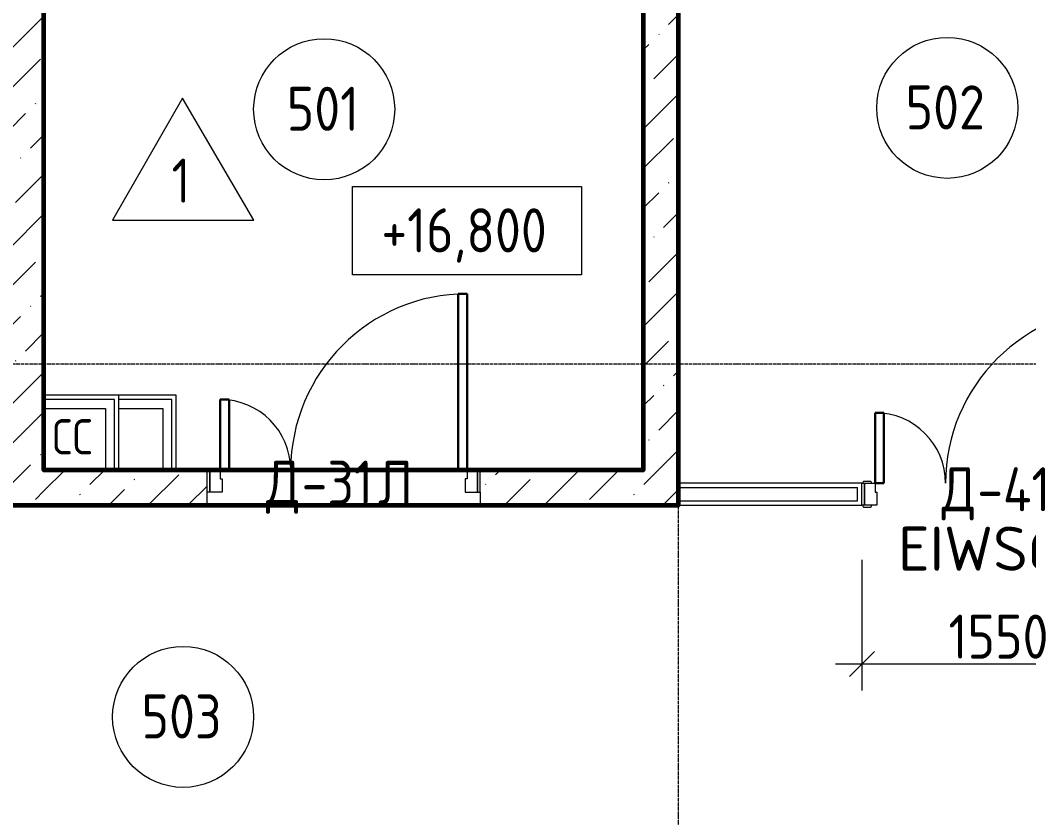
# Model space of a CAD drawing. Header units: millimetres. Extents: x -56773 to 221258, y -262288 to 26541.
# Drawn here: x 42074 to 47796, y -249482 to -244956 of the extents above; entities that cross this region are included whole.
import ezdxf

# ---------------------------------------------------------------- set-up
doc = ezdxf.new("R2010")
doc.units = ezdxf.units.MM
doc.linetypes.add('ADSK_Линия сетки', pattern=[25, 20, -2.5, 0, -2.5])
for name, color, linetype, lineweight in [('3.1 Штукатурка внешн стен для инвесторов', 5, 'Continuous', 60), ('Аннотация', 7, 'Continuous', 20), ('Двери', 7, 'Continuous', 9), ('Марки дверей', 7, 'Continuous', 20), ('Марки помещений', 7, 'Continuous', 20), ('Оси', 7, 'Continuous', 9), ('Отметки', 7, 'Continuous', 9), ('Размеры', 7, 'Continuous', 9), ('Стены наружные', 7, 'Continuous', 18), ('Стены несущие', 7, 'Continuous', 30), ('Стены отделка', 7, 'Continuous', 30), ('Стены штриховка', 7, 'Continuous', 9)]:
    doc.layers.add(name, color=color, linetype=linetype, lineweight=lineweight)
doc.styles.add('GOST Common_2', font='', dxfattribs={"width": 0.9, "height": 250})
doc.styles.add('GOST Common_3', font='', dxfattribs={"width": 0.9, "height": 200})
doc.styles.add('ISOCPEUR', font='isocpeur.ttf', dxfattribs={"height": 250})
doc.styles.get('GOST Common_2').set_extended_font_data('GOST Common')
doc.styles.get('GOST Common_3').set_extended_font_data('GOST Common')
doc.dimstyles.new('ADSK_Основной_2_5_мм', dxfattribs={"dimscale": 304.8, "dimtxt": 251.428749, "dimasz": 0.463911, "dimexe": 0.492126, "dimexo": 0.984252, "dimgap": 0.098425, "dimtad": 1, "dimrnd": 0.01, "dimdsep": 46, "dimtxsty": 'GOST Common_2', "dimblk1": 'OBLIQUE', "dimblk2": 'OBLIQUE', "dimsah": 1, "dimcen": 0.09, "dimdle": 0.492126, "dimazin": 2, "dimtfac": 1, "dimtdec": 4, "dimtix": 1, "dimtmove": 0, "dimatfit": 3, "dimfxl": 1, "dimtvp": 1, "dimtolj": 1, "dimtzin": 0, "dimlwd": 20, "dimlwe": 20, "dimarcsym": 2})
pattern_1 = [(45, (9.36, -250313.7), (84.18955, 308.69595), [396.875, -79.375, 3.353, -76.022])]

# ---------------------------------------------------------------- blocks, each defined once
blk = doc.blocks.new('Дверь двупольная алюминиевая противопожарная - Д-41Л 1550х2300  Дверной блок двупольный остекленный_ противопожарный_ EIWS60_ антипаника_ левая-2870333-Маркировочный 5-й')
at = {"layer": 'Двери', "lineweight": 30}
for p, q in [((700, 1062.5), (650, 1062.5)), ((650, 1062.5), (650, 62.5)), ((700, 62.5), (700, 1062.5)), ((-700, 462.5), (-650, 462.5)), ((-700, 62.5), (-700, 462.5)), ((-650, 462.5), (-650, 62.5)), ((-650, 62.5), (-700, 62.5)), ((650, 62.5), (700, 62.5))]:
    blk.add_line(p, q, dxfattribs=at)
at = {"layer": 'Двери'}
for p, q in [((-775, 62.5), (-760, 62.5)), ((-775, -62.5), (-775, 62.5)), ((-770, 67.5), (-770, 62.5)), ((-725, 72.5), (-765, 72.5)), ((-760, 62.5), (-700, 62.5)), ((-760, -62.5), (-760, 62.5)), ((-760, 62.5), (-760, -62.5)), ((-720, 62.5), (-720, 67.5)), ((-700, 62.5), (-700, 12.5)), ((760, 62.5), (700, 62.5)), ((700, 62.5), (700, 12.5)), ((720, 67.5), (720, 62.5)), ((765, 72.5), (725, 72.5)), ((760, -62.5), (760, 62.5)), ((775, 62.5), (760, 62.5)), ((760, 62.5), (760, -62.5)), ((770, 62.5), (770, 67.5)), ((775, -62.5), (775, 62.5)), ((-700, 12.5), (-690, 12.5)), ((-690, 12.5), (-690, -62.5)), ((700, 12.5), (690, 12.5)), ((690, 12.5), (690, -62.5)), ((-760, -62.5), (-775, -62.5)), ((-770, -62.5), (-770, -67.5)), ((-765, -72.5), (-725, -72.5)), ((-690, -62.5), (-760, -62.5)), ((-720, -67.5), (-720, -62.5)), ((690, -62.5), (760, -62.5)), ((720, -62.5), (720, -67.5)), ((725, -72.5), (765, -72.5)), ((760, -62.5), (775, -62.5)), ((770, -67.5), (770, -62.5))]:
    blk.add_line(p, q, dxfattribs=at)
for centre, radius, start, end in [((700, 62.5), 1000, 90, 180), ((-700, 62.5), 400, 360, 90), ((-765, 67.5), 5, 90, 180), ((-725, 67.5), 5, 360, 90), ((725, 67.5), 5, 90, 180), ((765, 67.5), 5, 360, 90), ((-765, -67.5), 5, 180, 270), ((-725, -67.5), 5, 270, 0), ((725, -67.5), 5, 180, 270), ((765, -67.5), 5, 270, 360)]:
    blk.add_arc(centre, radius, start, end, dxfattribs=at)
blk = doc.blocks.new('Дверь двупольная алюминиевая - Д-31Л 1550х2200  Дверной блок двупольный остекленный_ левая_ антипаника-3572172-Маркировочный 5-й')
at = {"layer": 'Двери', "lineweight": 30}
for p, q in [((700, 1100), (650, 1100)), ((650, 1100), (650, 100)), ((700, 100), (700, 1100)), ((-700, 500), (-650, 500)), ((-700, 100), (-700, 500)), ((-650, 500), (-650, 100)), ((-650, 100), (-700, 100)), ((650, 100), (700, 100))]:
    blk.add_line(p, q, dxfattribs=at)
at = {"layer": 'Двери'}
for p, q in [((-775, 100), (-760, 100)), ((-775, -25), (-775, 100)), ((-770, 105), (-770, 100)), ((-720, 105), (-770, 105)), ((-760, 100), (-700, 100)), ((-760, -25), (-760, 100)), ((-760, 100), (-760, -25)), ((-720, 100), (-720, 105)), ((-700, 100), (-700, 50)), ((760, 100), (700, 100)), ((700, 100), (700, 50)), ((770, 105), (720, 105)), ((720, 105), (720, 100)), ((760, -25), (760, 100)), ((775, 100), (760, 100)), ((760, 100), (760, -25)), ((770, 100), (770, 105)), ((775, -25), (775, 100)), ((-700, 50), (-690, 50)), ((-690, 50), (-690, -25)), ((700, 50), (690, 50)), ((690, 50), (690, -25)), ((-760, -25), (-775, -25)), ((-690, -25), (-760, -25)), ((690, -25), (760, -25)), ((760, -25), (775, -25))]:
    blk.add_line(p, q, dxfattribs=at)
for centre, radius, start, end in [((700, 100), 1000, 90, 180), ((-700, 100), 400, 360, 90)]:
    blk.add_arc(centre, radius, start, end, dxfattribs=at)
blk = doc.blocks.new('ADSK_Марка_Помещение_ОдноЗначение - Номер-159740-Маркировочный 5-й')
at = {"layer": 'Марки помещений'}
blk.add_circle((0, 0), 4, dxfattribs=at)
blk = doc.blocks.new('Высотные отметки - Рамка-12095-Маркировочный 5-й')
at = {"layer": 'Аннотация', "lineweight": 20}
for p, q in [((-6.5, 0), (-6.5, 5)), ((-6.5, 5), (6.5, 5)), ((6.5, 5), (6.5, 0)), ((6.5, 0), (-6.5, 0))]:
    blk.add_line(p, q, dxfattribs=at)
blk = doc.blocks.new('_Oblique')
at = {"color": 0, "linetype": 'ByBlock', "lineweight": -2}
blk.add_line((-0.5, -0.5), (0.5, 0.5), dxfattribs=at)
blk = doc.blocks.new('*D6873')
at = {"layer": 'Defpoints', "color": 0, "lineweight": 25, "transparency": 16777216}
for p in [(46849.4, -247718.7), (48399.4, -247718.7), (48399.4, -248609.2)]:
    blk.add_point(p, dxfattribs=at)
at = {"layer": 'Размеры', "color": 0, "lineweight": 20, "transparency": 16777216}
for p, q in [((46849.4, -248018.7), (46849.4, -248759.2)), ((48399.4, -248018.7), (48399.4, -248759.2)), ((46699.4, -248609.2), (48549.4, -248609.2))]:
    blk.add_line(p, q, dxfattribs=at)
at = {"layer": 'Размеры', "color": 0, "lineweight": 20, "transparency": 16777216, "xscale": 141.4, "yscale": 141.4, "zscale": 141.4, "rotation": 180}
blk.add_blockref('_Oblique', (46849.4, -248609.2), dxfattribs=at)
at = {"layer": 'Размеры', "color": 0, "lineweight": 20, "transparency": 16777216, "xscale": 141.4, "yscale": 141.4, "zscale": 141.4}
blk.add_blockref('_Oblique', (48399.4, -248609.2), dxfattribs=at)
at = {"layer": 'Размеры', "color": 0, "lineweight": 9, "transparency": 16777216, "insert": (47624.4, -248454.2), "char_height": 250, "width": 700.591, "attachment_point": 5, "style": 'GOST Common_2'}
blk.add_mtext('\\A1;1550', dxfattribs=at)
blk = doc.blocks.new('ADSK_Марка_Помещение_ТипПола_ГОСТ21-501-2011 - Отделка пола-1456712-Маркировочный 5-й')
at = {"layer": 'Марки помещений'}
for p, q in [((0, 6.934), (-3.965, 0)), ((4.041, 0), (0, 6.934)), ((-3.965, 0), (4.041, 0))]:
    blk.add_line(p, q, dxfattribs=at)

msp = doc.modelspace()

# ---------------------------------------------------------------- hatches: boundary and pattern name
at = {"layer": 'Стены наружные', "lineweight": 9}
h = msp.add_hatch(dxfattribs=at)
h.set_pattern_fill('FP_2', color=256, style=0, pattern_type=2)
h.set_pattern_definition(pattern_1)
h.paths.add_polyline_path([(42009.3615, -247708.7359), (42209.3615, -247708.7359), (42209.3615, -244562.7272), (42189.3615, -244562.7272), (42189.3615, -243381.782), (42209.3615, -243377.1189), (42209.3615, -239108.7359), (42009.3615, -239108.7359), (42009.3615, -247683.7359)])
h = msp.add_hatch(dxfattribs=at)
h.set_pattern_fill('FP_2', color=256, style=0, pattern_type=2)
h.set_pattern_definition(pattern_1)
h.paths.add_polyline_path([(45609.3615, -247708.7359), (45809.3615, -247708.7359), (45809.3615, -239108.7359), (45609.3615, -239108.7359), (45609.3615, -247508.7359)])
h = msp.add_hatch(dxfattribs=at)
h.set_pattern_fill('FP_2', color=256, style=0, pattern_type=2)
h.set_pattern_definition(pattern_1)
h.paths.add_polyline_path([(42209.3615, -247708.7359), (43134.3615, -247708.7359), (43134.3615, -247508.7359), (42209.3615, -247508.7359)])
h.paths.add_polyline_path([(45577.63, -247708.7359), (45609.3615, -247708.7359), (45609.3615, -247508.7359), (44684.3615, -247508.7359), (44684.3615, -247708.7359)])

# ---------------------------------------------------------------- linework, layer by layer
at = {"layer": '3.1 Штукатурка внешн стен для инвесторов'}
msp.add_lwpolyline([(42209.3615, -239309.1359), (45609.3615, -239309.1359), (45609.3615, -247508.7359), (42209.3615, -247508.7359)], close=True, dxfattribs=at)
msp.add_lwpolyline([(42009.3615, -247708.7359), (45809.3615, -247708.7359), (45809.3615, -243808.7359), (49584.3615, -243808.7359)], dxfattribs=at)
at = {"layer": 'Оси', "color": 253, "linetype": 'ADSK_Линия сетки', "lineweight": 5, "true_color": 0xaaaaaa}
for p, q in [((45809.3615, -261287.5872), (45809.3615, -240286.2598)), ((62528.5982, -246908.7359), (-25230.7352, -246908.7359))]:
    msp.add_line(p, q, dxfattribs=at)
at = {"layer": 'Стены несущие', "lineweight": 9}
for p, q in [((45609.3615, -239308.7359), (45609.3615, -247508.7359)), ((45809.3615, -247583.7359), (45809.3615, -243808.7359)), ((42209.3615, -244562.7272), (42209.3615, -247083.7359)), ((42209.3615, -247158.7359), (42209.3615, -247508.7359)), ((42209.3615, -247158.7359), (42559.3615, -247158.7359)), ((42559.3615, -247158.7359), (42559.3615, -247508.7359)), ((42634.3615, -247158.7359), (42884.3615, -247158.7359)), ((42884.3615, -247158.7359), (42884.3615, -247508.7359)), ((42559.3615, -247508.7359), (42209.3615, -247508.7359)), ((42884.3615, -247508.7359), (42634.3615, -247508.7359)), ((43134.3615, -247508.7359), (42959.3615, -247508.7359)), ((45609.3615, -247508.7359), (44684.3615, -247508.7359)), ((46849.3615, -247583.7359), (45809.3615, -247583.7359)), ((43134.3615, -247708.7359), (43134.3615, -247633.7359)), ((44684.3615, -247633.7359), (44684.3615, -247708.7359)), ((41109.3615, -247708.7359), (43134.3615, -247708.7359)), ((44684.3615, -247708.7359), (46849.3615, -247708.7359))]:
    msp.add_line(p, q, dxfattribs=at)
at = {"layer": 'Стены отделка', "lineweight": 9}
for p, q in [((42959.3615, -247083.7359), (42209.3615, -247083.7359)), ((42634.3615, -247508.7359), (42634.3615, -247083.7359)), ((42959.3615, -247508.7359), (42959.3615, -247083.7359))]:
    msp.add_line(p, q, dxfattribs=at)
at = {"layer": 'Стены штриховка', "lineweight": 9}
for p, q in [((42209.3615, -247083.7359), (42209.3615, -247158.7359)), ((42609.3615, -247108.7359), (42209.3615, -247108.7359)), ((42609.3615, -247508.7359), (42609.3615, -247108.7359)), ((42934.3615, -247108.7359), (42634.3615, -247108.7359)), ((42934.3615, -247508.7359), (42934.3615, -247108.7359)), ((42559.3615, -247508.7359), (42634.3615, -247508.7359)), ((42884.3615, -247508.7359), (42959.3615, -247508.7359)), ((45809.3615, -247583.7359), (45809.3615, -247708.7359)), ((45809.3615, -247608.7359), (46824.3615, -247608.7359)), ((46824.3615, -247683.7359), (46824.3615, -247608.7359)), ((45809.3615, -247683.7359), (46824.3615, -247683.7359))]:
    msp.add_line(p, q, dxfattribs=at)

# ---------------------------------------------------------------- block references
at = {"layer": 'Двери'}
for name, p in [('Дверь двупольная алюминиевая - Д-31Л 1550х2200  Дверной блок двупольный остекленный_ левая_ антипаника-3572172-Маркировочный 5-й', (43909.3615, -247608.7359)), ('Дверь двупольная алюминиевая противопожарная - Д-41Л 1550х2300  Дверной блок двупольный остекленный_ противопожарный_ EIWS60_ антипаника_ левая-2870333-Маркировочный 5-й', (47624.3615, -247646.2359))]:
    msp.add_blockref(name, p, dxfattribs=at)
at = {"layer": 'Марки помещений', "xscale": 99.99999999999993, "yscale": 99.99999999999993, "zscale": 99.99999999999993}
for name, p in [('ADSK_Марка_Помещение_ОдноЗначение - Номер-159740-Маркировочный 5-й', (43798.8734, -245461.8899)), ('ADSK_Марка_Помещение_ОдноЗначение - Номер-159740-Маркировочный 5-й', (47333.4445, -245453.8539)), ('ADSK_Марка_Помещение_ТипПола_ГОСТ21-501-2011 - Отделка пола-1456712-Маркировочный 5-й', (42995.3681, -246092.0153)), ('ADSK_Марка_Помещение_ОдноЗначение - Номер-159740-Маркировочный 5-й', (42998.8734, -248909.5499))]:
    msp.add_blockref(name, p, dxfattribs=at)
at = {"layer": 'Отметки', "lineweight": 20, "xscale": 99.99999999999993, "yscale": 99.99999999999993, "zscale": 99.99999999999993}
msp.add_blockref('Высотные отметки - Рамка-12095-Маркировочный 5-й', (44608.8752, -246400.6254), dxfattribs=at)

# ---------------------------------------------------------------- texts
at = {"layer": 'Аннотация', "lineweight": 9, "insert": (42256.362, -247220.0204), "char_height": 200, "width": 317.46825, "attachment_point": 1, "style": 'GOST Common_3'}
msp.add_mtext('СС', dxfattribs=at)
at = {"layer": 'Марки дверей', "lineweight": 5, "char_height": 250, "attachment_point": 1, "style": 'GOST Common_2'}
for s, insert, width in [('\\fGOST Common|b0|i0|c204|p34|;\\W.9;Д', (43468.4912, -247455.6092), 245.316375), ('-31', (43670.8975, -247455.6092), 526.708687), ('\\fGOST Common|b0|i0|c204|p34|;\\W.9;Л', (44105.4756, -247455.6092), 223.670812), ('\\fGOST Common|b0|i0|c204|p34|;\\W.9;Д', (47301.3666, -247493.1092), 245.316375), ('-41', (47503.7729, -247493.1092), 548.35425)]:
    msp.add_mtext(s, dxfattribs=dict(at, insert=insert, width=width))
at = {"layer": 'Марки дверей', "color": 1, "lineweight": 5, "true_color": 0xff0000, "insert": (47054.4666, -247829.8917), "char_height": 250, "width": 1314.7675, "attachment_point": 1, "style": 'ISOCPEUR'}
msp.add_mtext('EIWS60', dxfattribs=at)
at = {"layer": 'Марки помещений', "lineweight": 9, "char_height": 250, "attachment_point": 1, "style": 'GOST Common_2'}
for s, insert, width in [('501', (43586.4662, -245334.1649), 526.708687), ('502', (47097.1873, -245326.1288), 584.430187), ('\\fGOST Common|b0|i0|c204|p34|;\\W.9;1', (42933.4357, -245742.0061), 137.088562), ('503', (42762.6162, -248781.8249), 584.430187)]:
    msp.add_mtext(s, dxfattribs=dict(at, insert=insert, width=width))
at = {"layer": 'Отметки', "lineweight": 20, "insert": (44123.6289, -246023.9183), "char_height": 250, "width": 1164.590943, "attachment_point": 1, "line_spacing_factor": 1.022761, "style": 'GOST Common_2'}
msp.add_mtext('+16,800', dxfattribs=at)

# ---------------------------------------------------------------- dimensions: what is measured, and where the dimension line sits
at = {"layer": 'Размеры', "lineweight": 9}
dim = msp.add_linear_dim(base=(48399.3615, -248609.2225), p1=(46849.3615, -247718.7359), p2=(48399.3615, -247718.7359), dimstyle='ADSK_Основной_2_5_мм', override={"dimpost": '<>', "dimfxl": 1550}, dxfattribs=at)
dim.commit()
dim.dimension.update_dxf_attribs({"geometry": '*D6873', "text_midpoint": (47624.3615, -248454.2225)})

doc.saveas('drawing.dxf')
